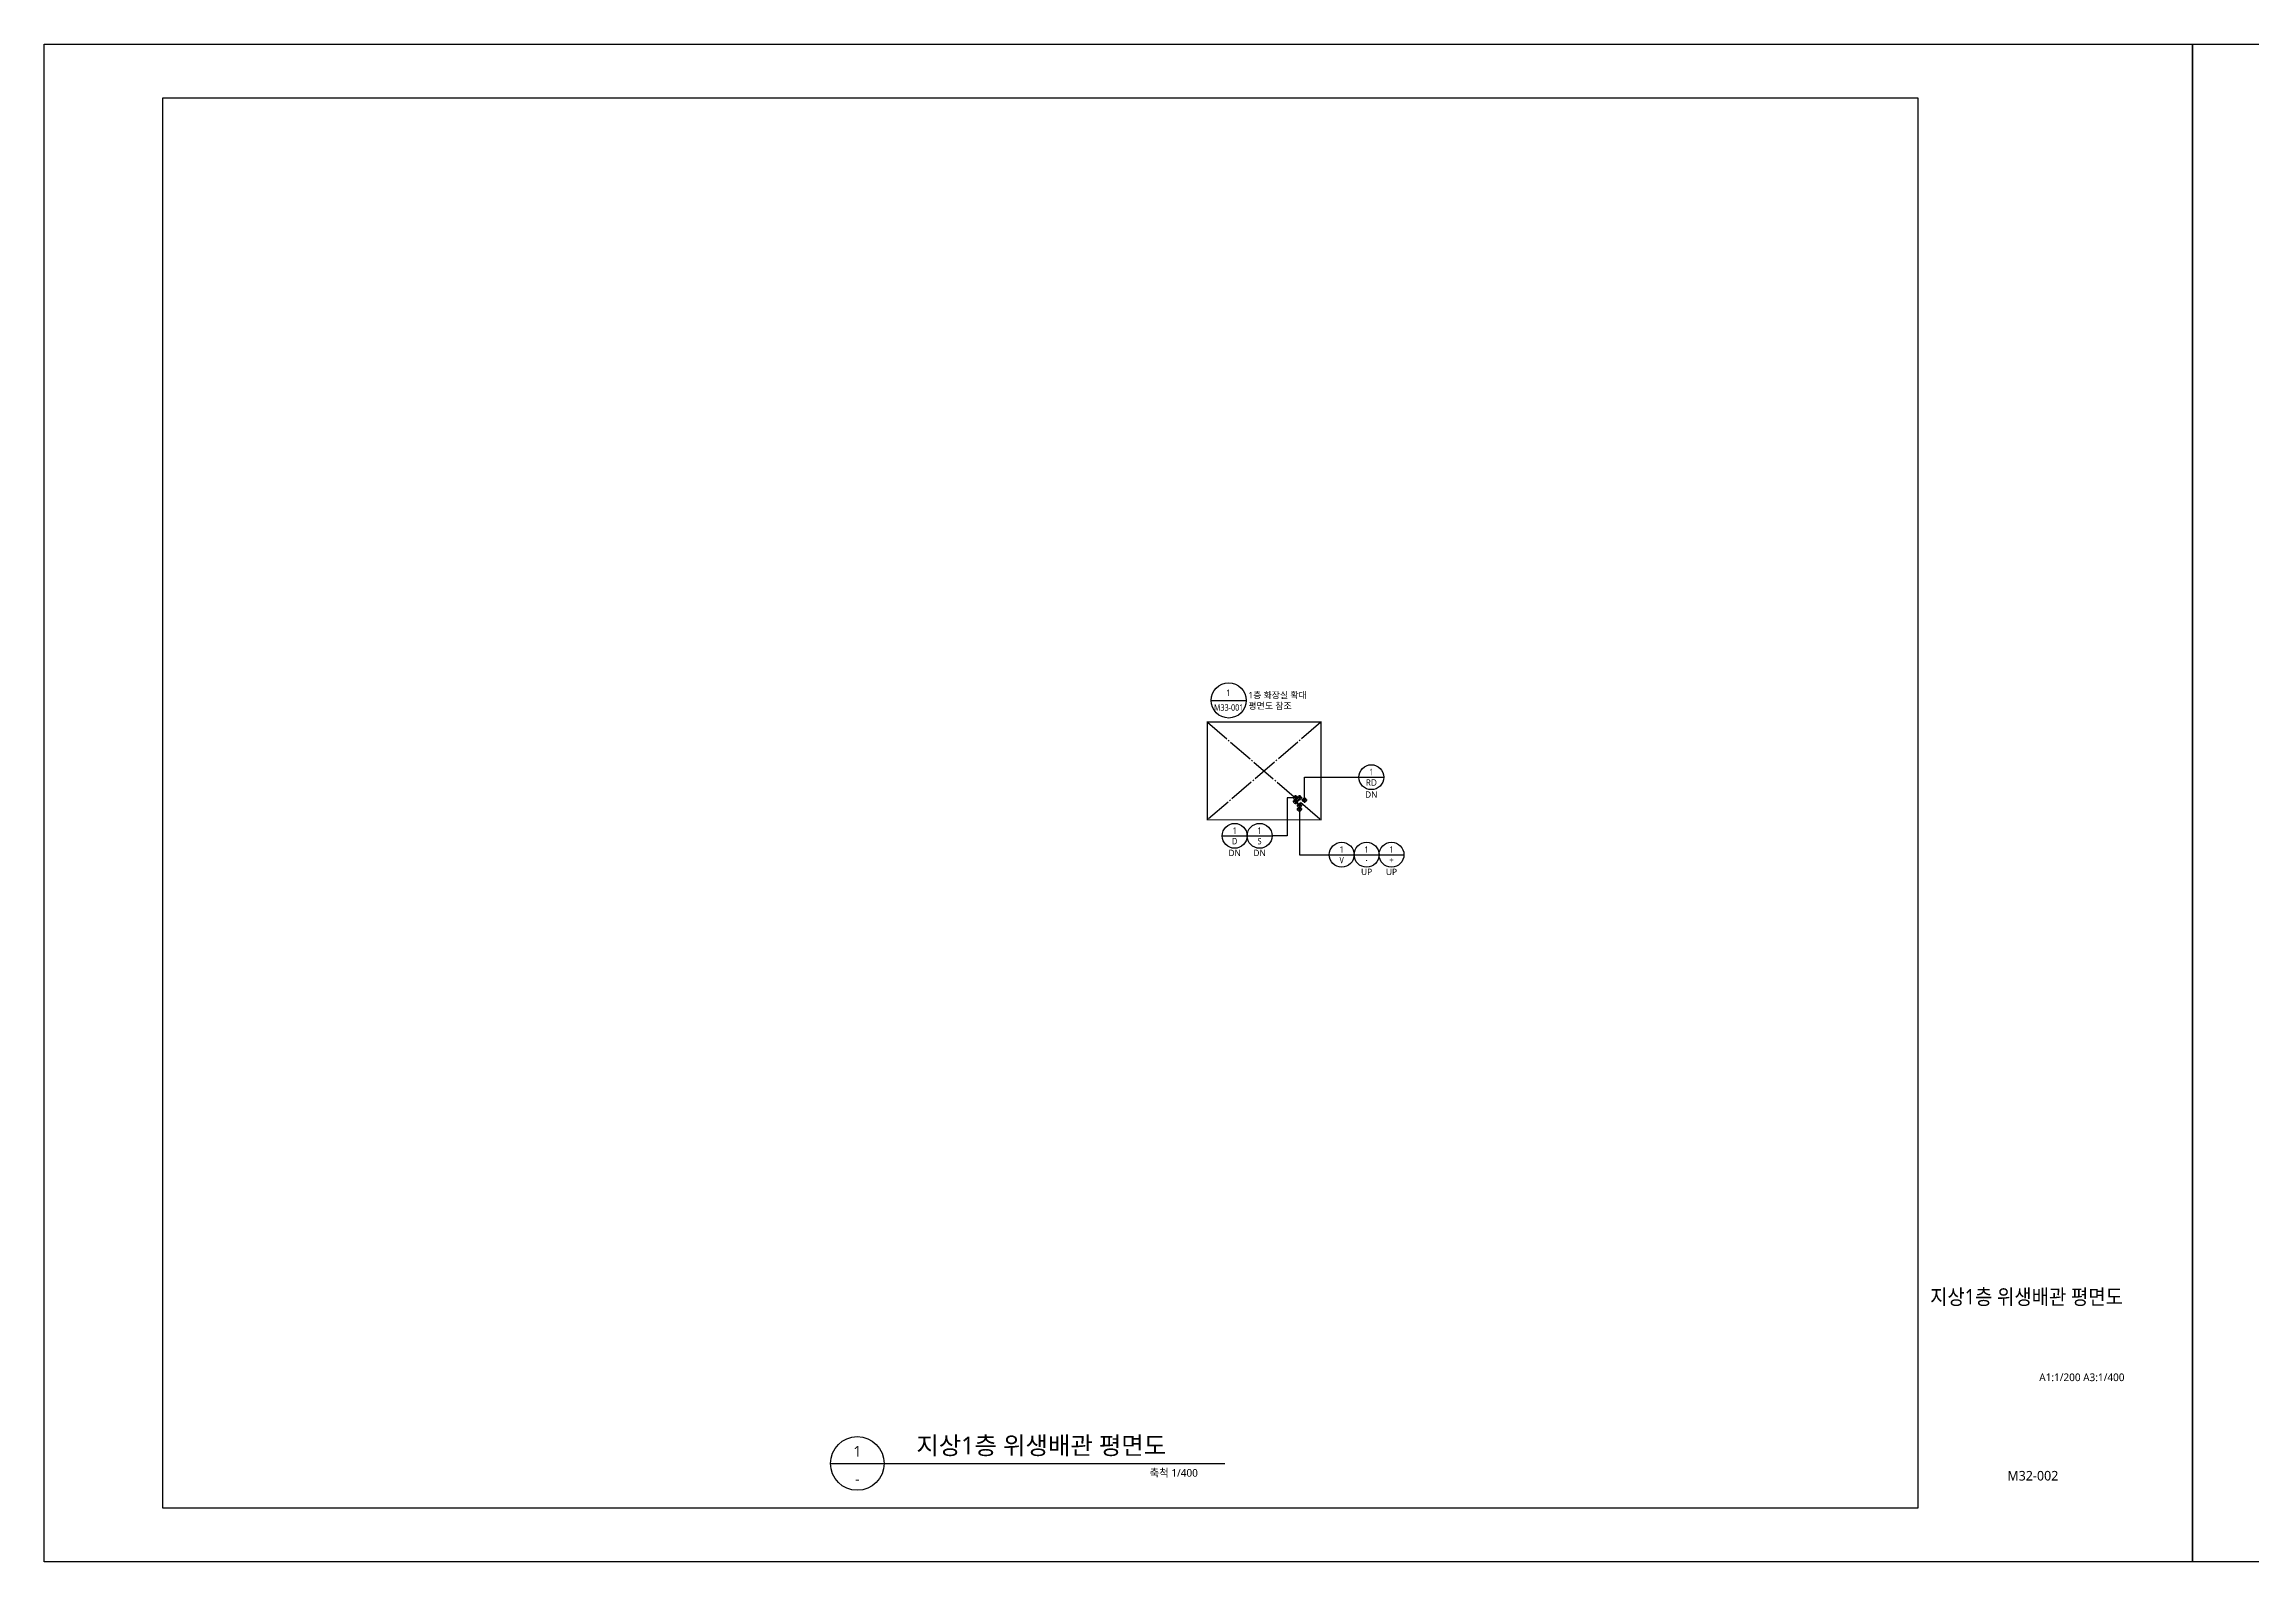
# Model space of a CAD drawing. Header units: millimetres. Extents: x -106634 to 504600, y 0 to 118800.
# Drawn here: x 0 to 172850, y 0 to 118800 of the extents above; entities that cross this region are included whole.
import ezdxf
from ezdxf.enums import TextEntityAlignment as Align

# ---------------------------------------------------------------- set-up
doc = ezdxf.new("R2010")
doc.units = ezdxf.units.MM
doc.header["$LTSCALE"] = 200
doc.linetypes.add('CEN6', pattern=[12, 10, -0.75, 0.5, -0.75])
doc.layers.get('DEFPOINTS').update_dxf_attribs({"color": 137})
for name, color, linetype in [('AA-MKXS', 3, 'Continuous'), ('PIPE', 3, 'Continuous'), ('TE', 2, 'Continuous'), ('TEXT', 3, 'Continuous'), ('WALL-D', 3, 'Continuous')]:
    doc.layers.add(name, color=color, linetype=linetype)
doc.layers.add('FU', color=1, linetype='Continuous', plot=False)
doc.styles.add('SUNJIN', font='malgun.ttf')
doc.styles.add('스타일1', font='malgun.ttf')

# ---------------------------------------------------------------- blocks, each defined once
blk = doc.blocks.new('sheet-line')
at = {"layer": 'DEFPOINTS'}
blk.add_lwpolyline([(168200, -356400), (0, -356400), (0, -237600), (168200, -237600)], close=True, dxfattribs=at)
blk = doc.blocks.new('A$C30F65513')
at = {"layer": 'PIPE', "color": 1}
for p, q in [((2.8, 1.4), (0, 1.4)), ((1.4, 2.8), (1.4, 0))]:
    blk.add_line(p, q, dxfattribs=at)
at = {"layer": 'PIPE'}
blk.add_circle((1.4, 1.4), 1, dxfattribs=at)

msp = doc.modelspace()

# ---------------------------------------------------------------- linework, layer by layer
at = {"layer": 'AA-MKXS', "color": 7}
msp.add_line((61566, 7700), (92430, 7700), dxfattribs=at)
msp.add_circle((63667, 7700), 2100, dxfattribs=at)
at = {"layer": 'DEFPOINTS'}
msp.add_lwpolyline([(9300, 114600), (146700, 114600), (146700, 4200), (9300, 4200)], close=True, dxfattribs=at)
msp.add_lwpolyline([(9300, 114600), (146700, 114600), (146700, 4200), (9300, 4200)], close=True, dxfattribs=at)
at = {"layer": 'PIPE', "color": 6, "linetype": 'CEN6'}
for p, q in [((91075, 65731), (99969, 58084)), ((99969, 65731), (91075, 58084))]:
    msp.add_line(p, q, dxfattribs=at)
at = {"layer": 'PIPE', "color": 6, "linetype": 'CEN6', "const_width": 100}
msp.add_lwpolyline([(91075, 65731), (91075, 58084), (99969, 58084), (99969, 65731)], close=True, dxfattribs=at)
at = {"layer": 'TE', "color": 2}
msp.add_line((91366, 67427), (94116, 67427), dxfattribs=at)
at = {"layer": 'TE', "color": 6}
for p, q in [((98672, 59630), (98672, 61420)), ((98672, 61420), (102936, 61420)), ((98281, 59810), (97327, 59810)), ((97327, 59810), (97327, 56829)), ((97981, 59510), (98281, 59210)), ((98281, 59210), (98281, 55349)), ((97327, 56829), (96136, 56829)), ((98281, 55349), (100614, 55349))]:
    msp.add_line(p, q, dxfattribs=at)
at = {"layer": 'TE'}
for p, q in [((102936, 61420), (104886, 61420)), ((92236, 56829), (94186, 56829)), ((94186, 56829), (96136, 56829)), ((100614, 55349), (102564, 55349)), ((102564, 55349), (104514, 55349)), ((104514, 55349), (106464, 55349))]:
    msp.add_line(p, q, dxfattribs=at)
at = {"layer": 'TE', "const_width": 50}
msp.add_lwpolyline([(103514, 54897, 1), (103564, 54897, 1)], format="xyb", close=True, dxfattribs=at)
at = {"layer": 'TE', "color": 2}
msp.add_circle((92741, 67427), 1375, dxfattribs=at)
at = {"layer": 'TE'}
for centre in [(103911, 61420), (93211, 56829), (95161, 56829), (101589, 55349), (103539, 55349), (105489, 55349)]:
    msp.add_circle(centre, 975, dxfattribs=at)

# ---------------------------------------------------------------- block references
at = {"layer": 'PIPE', "xscale": 150, "yscale": 150, "zscale": 150}
for p in [(97771, 59600), (97771, 59300), (98071, 59600), (98071, 59000), (98071, 58700), (98462, 59420)]:
    msp.add_blockref('A$C30F65513', p, dxfattribs=at)
at = {"layer": 'WALL-D'}
for p in [(0, 356400), (0, 356400), (168200, 356400), (168200, 356400)]:
    msp.add_blockref('sheet-line', p, dxfattribs=at)

# ---------------------------------------------------------------- texts
at = {"layer": 'AA-MKXS', "linetype": 'Continuous', "style": '스타일1'}
msp.add_text('1', height=840, dxfattribs=at).set_placement((63674, 8224), align=Align.CENTER)
msp.add_text('지상1층 위생배관 평면도', height=1400, dxfattribs=at).set_placement((68287, 8409))
msp.add_text('축척 1/400', height=600, dxfattribs=at).set_placement((90330, 6965), align=Align.MIDDLE_RIGHT)
at = {"layer": 'AA-MKXS', "style": '스타일1'}
msp.add_text('-', height=840, dxfattribs=at).set_placement((63667, 6499), align=Align.MIDDLE)
at = {"layer": 'FU', "color": 7, "style": 'SUNJIN'}
for s, p in [('V', (97917, 59465)), ('D', (97927, 59765)), ('S', (98217, 59765)), ('*', (98217, 59165)), ('+', (98217, 58865)), ('RD', (98608, 59586))]:
    msp.add_text(s, height=42.6, dxfattribs=at).set_placement(p, align=Align.MIDDLE_CENTER)
at = {"layer": 'TE', "color": 2, "style": 'SUNJIN', "width": 0.7}
for s, p in [('1', (92715, 68029)), ('M33-001', (92741, 66879))]:
    msp.add_text(s, height=500, dxfattribs=at).set_placement(p, align=Align.MIDDLE)
at = {"layer": 'TE', "color": 2, "style": 'SUNJIN'}
for s, p in [('1층 화장실 확대', (94283, 67843)), ('평면도 참조', (94283, 67010))]:
    msp.add_text(s, height=500, dxfattribs=at).set_placement(p, align=Align.MIDDLE_LEFT)
at = {"layer": 'TE', "style": 'SUNJIN'}
for s, p in [('RD', (103911, 61003)), ('DN', (103911, 60060)), ('DN', (93211, 55491)), ('DN', (95161, 55491)), ('UP', (103539, 54010)), ('UP', (105489, 54010)), ('+', (105489, 54932))]:
    msp.add_text(s, height=500, dxfattribs=at).set_placement(p, align=Align.MIDDLE_CENTER)
at = {"layer": 'TE', "style": 'SUNJIN', "width": 0.7}
for s, p in [('1', (103911, 61826)), ('1', (93211, 57236)), ('1', (95161, 57236)), ('D', (93211, 56412)), ('S', (95161, 56412)), ('1', (101589, 55755)), ('1', (103539, 55755)), ('1', (105489, 55755)), ('V', (101589, 54932))]:
    msp.add_text(s, height=500, dxfattribs=at).set_placement(p, align=Align.MIDDLE_CENTER)
at = {"layer": 'TEXT', "color": 3, "style": '스타일1', "width": 0.9}
msp.add_text('지상1층 위생배관 평면도', height=1200, dxfattribs=at).set_placement((155208, 20745), align=Align.MIDDLE_CENTER)
at = {"layer": 'TEXT', "color": 3, "style": '스타일1'}
for s, height, p in [('A1:1/200 A3:1/400', 600, (159543, 14446)), ('M32-002', 750, (155704, 6741))]:
    msp.add_text(s, height=height, dxfattribs=at).set_placement(p, align=Align.MIDDLE_CENTER)

doc.saveas('drawing.dxf')
